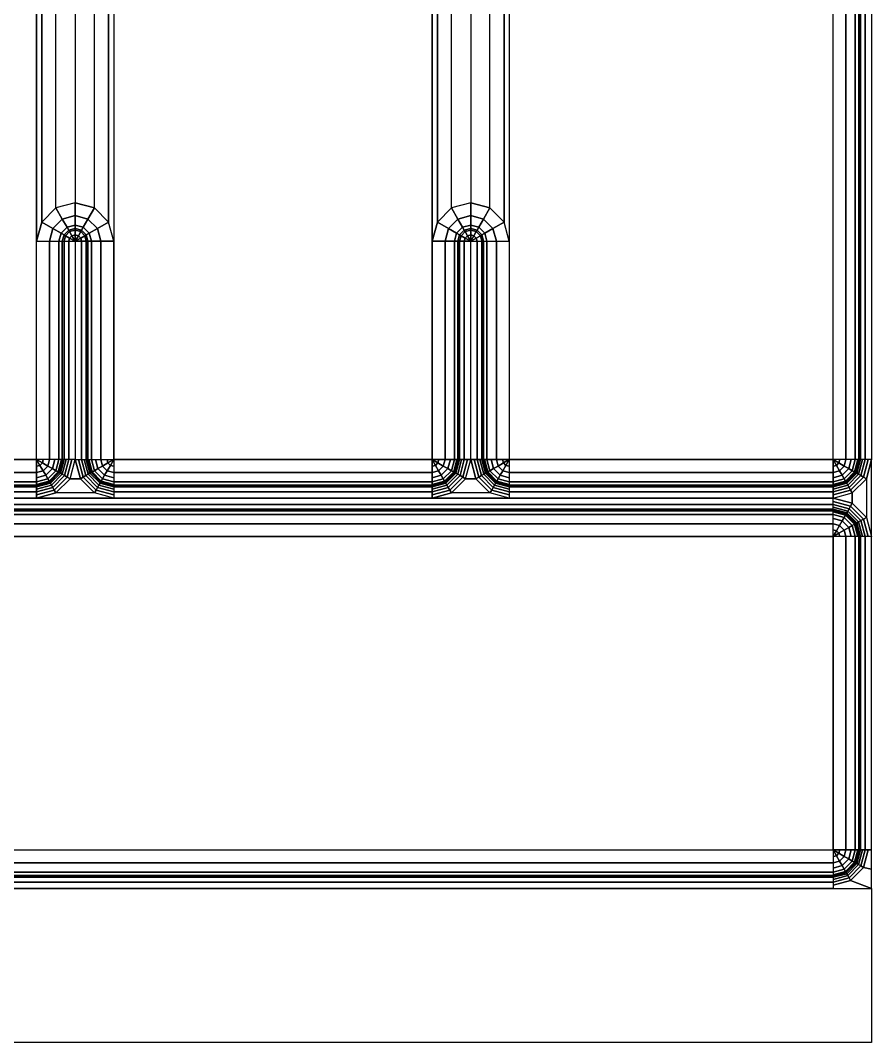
# Model space of a CAD drawing. Extents: x 0 to 315, y -450 to 0.
# Drawn here: x 149.3 to 315, y -450 to -251 of the extents above; entities that cross this region are included whole.
import ezdxf

# ---------------------------------------------------------------- set-up
doc = ezdxf.new("R2010")
doc.units = 0
doc.layers.add('BRANCO', color=7, linetype='CONTINUOUS')

msp = doc.modelspace()

# ---------------------------------------------------------------- linework, layer by layer
at = {"layer": 'BRANCO'}
for points in [[(90.5, -336.5), (152.5, -336.5), (152.5, -37.5), (90.5, -37.5)], [(167.5, -336.5), (229.5, -336.5), (229.5, -37.5), (167.5, -37.5)], [(244.5, -336.5), (307.53, -336.5), (307.53, -37.5), (244.5, -37.5)], [(310.03, -37.5, 0.67), (310.03, -336.5, 0.67), (307.53, -336.5), (307.53, -37.5)], [(311.86, -37.5, 2.5), (311.86, -336.5, 2.5), (310.03, -336.5, 0.67), (310.03, -37.5, 0.67)], [(312.53, -37.5, 5), (312.53, -336.5, 5), (311.86, -336.5, 2.5), (311.86, -37.5, 2.5)], [(312.53, -37.5, 42.5), (312.53, -336.5, 42.5), (312.53, -336.5, 5), (312.53, -37.5, 5)], [(312.87, -37.5, 43.75), (312.87, -336.5, 43.75), (312.53, -336.5, 42.5), (312.53, -37.5, 42.5)], [(313.78, -37.5, 44.67), (313.78, -336.5, 44.67), (312.87, -336.5, 43.75), (312.87, -37.5, 43.75)], [(315.03, -37.5, 45), (315.03, -336.5, 45), (313.78, -336.5, 44.67), (313.78, -37.5, 44.67)], [(152.5, -294), (153.51, -290.25), (153.51, -242.75), (152.5, -239)], [(167.5, -294), (166.5, -290.25), (166.5, -242.75), (167.5, -239)], [(229.5, -294), (230.51, -290.25), (230.51, -242.75), (229.5, -239)], [(244.5, -294), (243.5, -290.25), (243.5, -242.75), (244.5, -239)], [(153.51, -290.25), (156.25, -287.5), (156.25, -245.49), (153.51, -242.75)], [(166.5, -290.25), (163.75, -287.5), (163.75, -245.49), (166.5, -242.75)], [(230.51, -290.25), (233.25, -287.5), (233.25, -245.49), (230.51, -242.75)], [(243.5, -290.25), (240.75, -287.5), (240.75, -245.49), (243.5, -242.75)], [(156.25, -245.49), (160, -246.5), (160, -286.5), (156.25, -287.5)], [(163.75, -245.49), (160, -246.5), (160, -286.5), (163.75, -287.5)], [(233.25, -245.49), (237, -246.5), (237, -286.5), (233.25, -287.5)], [(240.75, -245.49), (237, -246.5), (237, -286.5), (240.75, -287.5)], [(160, -286.5), (156.25, -287.5), (157.5, -289.66, 0.67), (160, -289, 0.67)], [(163.75, -287.5), (160, -286.5), (160, -289, 0.67), (162.5, -289.66, 0.67)], [(237, -286.5), (233.25, -287.5), (234.5, -289.66, 0.67), (237, -289, 0.67)], [(240.75, -287.5), (237, -286.5), (237, -289, 0.67), (239.5, -289.66, 0.67)], [(156.25, -287.5), (153.51, -290.25), (155.67, -291.5, 0.67), (157.5, -289.66, 0.67)], [(166.5, -290.25), (163.75, -287.5), (162.5, -289.66, 0.67), (164.33, -291.5, 0.67)], [(233.25, -287.5), (230.51, -290.25), (232.67, -291.5, 0.67), (234.5, -289.66, 0.67)], [(243.5, -290.25), (240.75, -287.5), (239.5, -289.66, 0.67), (241.33, -291.5, 0.67)], [(153.51, -290.25), (152.5, -294), (155, -294, 0.67), (155.67, -291.5, 0.67)], [(157.5, -289.66, 0.67), (155.67, -291.5, 0.67), (157.26, -292.41, 2.5), (158.42, -291.25, 2.5)], [(160, -289, 0.67), (157.5, -289.66, 0.67), (158.42, -291.25, 2.5), (160, -290.83, 2.5)], [(162.5, -289.66, 0.67), (160, -289, 0.67), (160, -290.83, 2.5), (161.59, -291.25, 2.5)], [(164.33, -291.5, 0.67), (162.5, -289.66, 0.67), (161.59, -291.25, 2.5), (162.75, -292.41, 2.5)], [(167.5, -294), (166.5, -290.25), (164.33, -291.5, 0.67), (165, -294, 0.67)], [(230.51, -290.25), (229.5, -294), (232, -294, 0.67), (232.67, -291.5, 0.67)], [(234.5, -289.66, 0.67), (232.67, -291.5, 0.67), (234.26, -292.41, 2.5), (235.42, -291.25, 2.5)], [(237, -289, 0.67), (234.5, -289.66, 0.67), (235.42, -291.25, 2.5), (237, -290.83, 2.5)], [(239.5, -289.66, 0.67), (237, -289, 0.67), (237, -290.83, 2.5), (238.59, -291.25, 2.5)], [(241.33, -291.5, 0.67), (239.5, -289.66, 0.67), (238.59, -291.25, 2.5), (239.75, -292.41, 2.5)], [(244.5, -294), (243.5, -290.25), (241.33, -291.5, 0.67), (242, -294, 0.67)], [(155.67, -291.5, 0.67), (155, -294, 0.67), (156.83, -294, 2.5), (157.26, -292.41, 2.5)], [(157.26, -292.41, 2.5), (156.83, -294, 2.5), (157.5, -294, 5), (157.84, -292.75, 5)], [(158.42, -291.25, 2.5), (157.26, -292.41, 2.5), (157.84, -292.75, 5), (158.75, -291.83, 5)], [(158.75, -291.83, 42.5), (157.84, -292.75, 42.5), (158.13, -292.91, 43.75), (158.92, -292.12, 43.75)], [(158.75, -291.83, 5), (157.84, -292.75, 5), (157.84, -292.75, 42.5), (158.75, -291.83, 42.5)], [(158.92, -292.12, 43.75), (158.13, -292.91, 43.75), (158.92, -293.37, 44.67), (159.38, -292.91, 44.67)], [(160, -290.83, 2.5), (158.42, -291.25, 2.5), (158.75, -291.83, 5), (160, -291.5, 5)], [(160, -291.5, 5), (158.75, -291.83, 5), (158.75, -291.83, 42.5), (160, -291.5, 42.5)], [(160, -291.5, 42.5), (158.75, -291.83, 42.5), (158.92, -292.12, 43.75), (160, -291.83, 43.75)], [(160, -291.83, 43.75), (158.92, -292.12, 43.75), (159.38, -292.91, 44.67), (160, -292.75, 44.67)], [(161.59, -291.25, 2.5), (160, -290.83, 2.5), (160, -291.5, 5), (161.25, -291.83, 5)], [(161.25, -291.83, 5), (160, -291.5, 5), (160, -291.5, 42.5), (161.25, -291.83, 42.5)], [(161.25, -291.83, 42.5), (160, -291.5, 42.5), (160, -291.83, 43.75), (161.09, -292.12, 43.75)], [(161.09, -292.12, 43.75), (160, -291.83, 43.75), (160, -292.75, 44.67), (160.63, -292.91, 44.67)], [(161.88, -292.91, 43.75), (161.09, -292.12, 43.75), (160.63, -292.91, 44.67), (161.09, -293.37, 44.67)], [(162.17, -292.75, 42.5), (161.25, -291.83, 42.5), (161.09, -292.12, 43.75), (161.88, -292.91, 43.75)], [(162.75, -292.41, 2.5), (161.59, -291.25, 2.5), (161.25, -291.83, 5), (162.17, -292.75, 5)], [(162.17, -292.75, 5), (161.25, -291.83, 5), (161.25, -291.83, 42.5), (162.17, -292.75, 42.5)], [(163.17, -294, 2.5), (162.75, -292.41, 2.5), (162.17, -292.75, 5), (162.5, -294, 5)], [(165, -294, 0.67), (164.33, -291.5, 0.67), (162.75, -292.41, 2.5), (163.17, -294, 2.5)], [(232.67, -291.5, 0.67), (232, -294, 0.67), (233.83, -294, 2.5), (234.26, -292.41, 2.5)], [(234.26, -292.41, 2.5), (233.83, -294, 2.5), (234.5, -294, 5), (234.84, -292.75, 5)], [(235.42, -291.25, 2.5), (234.26, -292.41, 2.5), (234.84, -292.75, 5), (235.75, -291.83, 5)], [(235.75, -291.83, 5), (234.84, -292.75, 5), (234.84, -292.75, 42.5), (235.75, -291.83, 42.5)], [(235.75, -291.83, 42.5), (234.84, -292.75, 42.5), (235.13, -292.91, 43.75), (235.92, -292.12, 43.75)], [(235.92, -292.12, 43.75), (235.13, -292.91, 43.75), (235.92, -293.37, 44.67), (236.38, -292.91, 44.67)], [(237, -290.83, 2.5), (235.42, -291.25, 2.5), (235.75, -291.83, 5), (237, -291.5, 5)], [(237, -291.5, 5), (235.75, -291.83, 5), (235.75, -291.83, 42.5), (237, -291.5, 42.5)], [(237, -291.5, 42.5), (235.75, -291.83, 42.5), (235.92, -292.12, 43.75), (237, -291.83, 43.75)], [(237, -291.83, 43.75), (235.92, -292.12, 43.75), (236.38, -292.91, 44.67), (237, -292.75, 44.67)], [(238.59, -291.25, 2.5), (237, -290.83, 2.5), (237, -291.5, 5), (238.25, -291.83, 5)], [(238.25, -291.83, 5), (237, -291.5, 5), (237, -291.5, 42.5), (238.25, -291.83, 42.5)], [(238.25, -291.83, 42.5), (237, -291.5, 42.5), (237, -291.83, 43.75), (238.09, -292.12, 43.75)], [(238.09, -292.12, 43.75), (237, -291.83, 43.75), (237, -292.75, 44.67), (237.63, -292.91, 44.67)], [(238.88, -292.91, 43.75), (238.09, -292.12, 43.75), (237.63, -292.91, 44.67), (238.09, -293.37, 44.67)], [(239.17, -292.75, 42.5), (238.25, -291.83, 42.5), (238.09, -292.12, 43.75), (238.88, -292.91, 43.75)], [(239.75, -292.41, 2.5), (238.59, -291.25, 2.5), (238.25, -291.83, 5), (239.17, -292.75, 5)], [(239.17, -292.75, 5), (238.25, -291.83, 5), (238.25, -291.83, 42.5), (239.17, -292.75, 42.5)], [(240.17, -294, 2.5), (239.75, -292.41, 2.5), (239.17, -292.75, 5), (239.5, -294, 5)], [(242, -294, 0.67), (241.33, -291.5, 0.67), (239.75, -292.41, 2.5), (240.17, -294, 2.5)], [(155, -294, 0.67), (155, -336.5, 0.67), (152.5, -336.5), (152.5, -294)], [(156.83, -294, 2.5), (156.83, -336.5, 2.5), (155, -336.5, 0.67), (155, -294, 0.67)], [(157.5, -294, 5), (157.5, -336.5, 5), (156.83, -336.5, 2.5), (156.83, -294, 2.5)], [(157.84, -292.75, 42.5), (157.5, -294, 42.5), (157.84, -294, 43.75), (158.13, -292.91, 43.75)], [(157.84, -292.75, 5), (157.5, -294, 5), (157.5, -294, 42.5), (157.84, -292.75, 42.5)], [(157.5, -294, 42.5), (157.5, -336.5, 42.5), (157.5, -336.5, 5), (157.5, -294, 5)], [(157.84, -294, 43.75), (157.84, -336.5, 43.75), (157.5, -336.5, 42.5), (157.5, -294, 42.5)], [(158.13, -292.91, 43.75), (157.84, -294, 43.75), (158.75, -294, 44.67), (158.92, -293.37, 44.67)], [(158.75, -294, 44.67), (158.75, -336.5, 44.67), (157.84, -336.5, 43.75), (157.84, -294, 43.75)], [(158.92, -293.37, 44.67), (158.75, -294, 44.67), (160, -294, 45), (158.92, -293.37, 44.67)], [(160, -294, 45), (160, -336.5, 45), (158.75, -336.5, 44.67), (158.75, -294, 44.67)], [(159.38, -292.91, 44.67), (158.92, -293.37, 44.67), (160, -294, 45), (159.38, -292.91, 44.67)], [(160, -292.75, 44.67), (159.38, -292.91, 44.67), (160, -294, 45), (160, -292.75, 44.67)], [(160.63, -292.91, 44.67), (160, -292.75, 44.67), (160, -294, 45), (160.63, -292.91, 44.67)], [(161.09, -293.37, 44.67), (160.63, -292.91, 44.67), (160, -294, 45), (161.09, -293.37, 44.67)], [(161.25, -294, 44.67), (161.09, -293.37, 44.67), (160, -294, 45), (161.25, -294, 44.67)], [(160, -294, 45), (160, -336.5, 45), (161.25, -336.5, 44.67), (161.25, -294, 44.67)], [(162.17, -294, 43.75), (161.88, -292.91, 43.75), (161.09, -293.37, 44.67), (161.25, -294, 44.67)], [(161.25, -294, 44.67), (161.25, -336.5, 44.67), (162.17, -336.5, 43.75), (162.17, -294, 43.75)], [(162.5, -294, 42.5), (162.17, -292.75, 42.5), (161.88, -292.91, 43.75), (162.17, -294, 43.75)], [(162.5, -294, 5), (162.17, -292.75, 5), (162.17, -292.75, 42.5), (162.5, -294, 42.5)], [(162.17, -294, 43.75), (162.17, -336.5, 43.75), (162.5, -336.5, 42.5), (162.5, -294, 42.5)], [(162.5, -294, 42.5), (162.5, -336.5, 42.5), (162.5, -336.5, 5), (162.5, -294, 5)], [(162.5, -294, 5), (162.5, -336.5, 5), (163.17, -336.5, 2.5), (163.17, -294, 2.5)], [(163.17, -294, 2.5), (163.17, -336.5, 2.5), (165, -336.5, 0.67), (165, -294, 0.67)], [(165, -294, 0.67), (165, -336.5, 0.67), (167.5, -336.5), (167.5, -294)], [(229.5, -294), (229.5, -336.5), (232, -336.5, 0.67), (232, -294, 0.67)], [(232, -294, 0.67), (232, -336.5, 0.67), (233.83, -336.5, 2.5), (233.83, -294, 2.5)], [(233.83, -294, 2.5), (233.83, -336.5, 2.5), (234.5, -336.5, 5), (234.5, -294, 5)], [(234.84, -292.75, 5), (234.5, -294, 5), (234.5, -294, 42.5), (234.84, -292.75, 42.5)], [(234.84, -292.75, 42.5), (234.5, -294, 42.5), (234.84, -294, 43.75), (235.13, -292.91, 43.75)], [(234.5, -294, 5), (234.5, -336.5, 5), (234.5, -336.5, 42.5), (234.5, -294, 42.5)], [(234.5, -294, 42.5), (234.5, -336.5, 42.5), (234.84, -336.5, 43.75), (234.84, -294, 43.75)], [(235.13, -292.91, 43.75), (234.84, -294, 43.75), (235.75, -294, 44.67), (235.92, -293.37, 44.67)], [(234.84, -294, 43.75), (234.84, -336.5, 43.75), (235.75, -336.5, 44.67), (235.75, -294, 44.67)], [(235.92, -293.37, 44.67), (235.75, -294, 44.67), (237, -294, 45), (235.92, -293.37, 44.67)], [(235.75, -294, 44.67), (235.75, -336.5, 44.67), (237, -336.5, 45), (237, -294, 45)], [(236.38, -292.91, 44.67), (235.92, -293.37, 44.67), (237, -294, 45), (236.38, -292.91, 44.67)], [(237, -292.75, 44.67), (236.38, -292.91, 44.67), (237, -294, 45), (237, -292.75, 44.67)], [(237.63, -292.91, 44.67), (237, -292.75, 44.67), (237, -294, 45), (237.63, -292.91, 44.67)], [(238.09, -293.37, 44.67), (237.63, -292.91, 44.67), (237, -294, 45), (238.09, -293.37, 44.67)], [(238.25, -294, 44.67), (238.09, -293.37, 44.67), (237, -294, 45), (238.25, -294, 44.67)], [(238.25, -294, 44.67), (238.25, -336.5, 44.67), (237, -336.5, 45), (237, -294, 45)], [(239.17, -294, 43.75), (238.88, -292.91, 43.75), (238.09, -293.37, 44.67), (238.25, -294, 44.67)], [(239.17, -294, 43.75), (239.17, -336.5, 43.75), (238.25, -336.5, 44.67), (238.25, -294, 44.67)], [(239.5, -294, 42.5), (239.17, -292.75, 42.5), (238.88, -292.91, 43.75), (239.17, -294, 43.75)], [(239.5, -294, 5), (239.17, -292.75, 5), (239.17, -292.75, 42.5), (239.5, -294, 42.5)], [(239.5, -294, 42.5), (239.5, -336.5, 42.5), (239.17, -336.5, 43.75), (239.17, -294, 43.75)], [(239.5, -294, 5), (239.5, -336.5, 5), (239.5, -336.5, 42.5), (239.5, -294, 42.5)], [(240.17, -294, 2.5), (240.17, -336.5, 2.5), (239.5, -336.5, 5), (239.5, -294, 5)], [(242, -294, 0.67), (242, -336.5, 0.67), (240.17, -336.5, 2.5), (240.17, -294, 2.5)], [(244.5, -294), (244.5, -336.5), (242, -336.5, 0.67), (242, -294, 0.67)], [(90.5, -339, 0.67), (152.5, -339, 0.67), (152.5, -336.5), (90.5, -336.5)], [(152.5, -336.5), (152.5, -337.79, 0.17), (153.15, -337.62, 0.17), (152.5, -336.5)], [(152.5, -336.5), (153.15, -337.62, 0.17), (153.62, -337.14, 0.17), (152.5, -336.5)], [(152.5, -336.5), (153.62, -337.14, 0.17), (153.8, -336.5, 0.17), (152.5, -336.5)], [(153.15, -337.62, 0.17), (152.5, -337.79, 0.17), (152.5, -339, 0.67), (153.75, -338.66, 0.67)], [(153.62, -337.14, 0.17), (153.15, -337.62, 0.17), (153.75, -338.66, 0.67), (154.67, -337.75, 0.67)], [(153.8, -336.5, 0.17), (153.62, -337.14, 0.17), (154.67, -337.75, 0.67), (155, -336.5, 0.67)], [(154.67, -337.75, 0.67), (153.75, -338.66, 0.67), (154.27, -339.56, 1.46), (155.56, -338.26, 1.46)], [(155.56, -338.26, 1.46), (154.27, -339.56, 1.46), (154.67, -340.25, 2.5), (156.25, -338.66, 2.5)], [(155, -336.5, 0.67), (154.67, -337.75, 0.67), (155.56, -338.26, 1.46), (156.04, -336.5, 1.46)], [(156.04, -336.5, 1.46), (155.56, -338.26, 1.46), (156.25, -338.66, 2.5), (156.83, -336.5, 2.5)], [(156.83, -336.5, 2.5), (156.25, -338.66, 2.5), (156.69, -338.91, 3.71), (157.33, -336.5, 3.71)], [(157.33, -336.5, 3.71), (156.69, -338.91, 3.71), (156.83, -339, 5), (157.5, -336.5, 5)], [(157.5, -336.5, 5), (156.83, -339, 5), (156.83, -339, 42.5), (157.5, -336.5, 42.5)], [(157.5, -336.5, 42.5), (156.83, -339, 42.5), (156.91, -339.04, 43.15), (157.59, -336.5, 43.15)], [(157.59, -336.5, 43.15), (156.91, -339.04, 43.15), (157.12, -339.16, 43.75), (157.84, -336.5, 43.75)], [(157.84, -336.5, 43.75), (157.12, -339.16, 43.75), (157.47, -339.36, 44.27), (158.23, -336.5, 44.27)], [(158.23, -336.5, 44.27), (157.47, -339.36, 44.27), (157.92, -339.62, 44.67), (158.75, -336.5, 44.67)], [(158.75, -336.5, 44.67), (157.92, -339.62, 44.67), (158.44, -339.92, 44.91), (159.36, -336.5, 44.91)], [(159.36, -336.5, 44.91), (158.44, -339.92, 44.91), (159, -340.25, 45), (160, -336.5, 45)], [(161.01, -340.25, 45), (159, -340.25, 45), (160, -336.5, 45), (161.01, -340.25, 45)], [(160.65, -336.5, 44.91), (161.57, -339.92, 44.91), (161.01, -340.25, 45), (160, -336.5, 45)], [(161.25, -336.5, 44.67), (162.09, -339.62, 44.67), (161.57, -339.92, 44.91), (160.65, -336.5, 44.91)], [(161.77, -336.5, 44.27), (162.54, -339.36, 44.27), (162.09, -339.62, 44.67), (161.25, -336.5, 44.67)], [(162.17, -336.5, 43.75), (162.88, -339.16, 43.75), (162.54, -339.36, 44.27), (161.77, -336.5, 44.27)], [(162.42, -336.5, 43.15), (163.1, -339.04, 43.15), (162.88, -339.16, 43.75), (162.17, -336.5, 43.75)], [(162.5, -336.5, 42.5), (163.17, -339, 42.5), (163.1, -339.04, 43.15), (162.42, -336.5, 43.15)], [(162.5, -336.5, 5), (163.17, -339, 5), (163.17, -339, 42.5), (162.5, -336.5, 42.5)], [(162.67, -336.5, 3.71), (163.32, -338.91, 3.71), (163.17, -339, 5), (162.5, -336.5, 5)], [(163.17, -336.5, 2.5), (163.75, -338.66, 2.5), (163.32, -338.91, 3.71), (162.67, -336.5, 3.71)], [(163.97, -336.5, 1.46), (164.44, -338.26, 1.46), (163.75, -338.66, 2.5), (163.17, -336.5, 2.5)], [(164.44, -338.26, 1.46), (165.73, -339.56, 1.46), (165.34, -340.25, 2.5), (163.75, -338.66, 2.5)], [(165, -336.5, 0.67), (165.34, -337.75, 0.67), (164.44, -338.26, 1.46), (163.97, -336.5, 1.46)], [(165.34, -337.75, 0.67), (166.25, -338.66, 0.67), (165.73, -339.56, 1.46), (164.44, -338.26, 1.46)], [(166.21, -336.5, 0.17), (166.38, -337.14, 0.17), (165.34, -337.75, 0.67), (165, -336.5, 0.67)], [(166.38, -337.14, 0.17), (166.86, -337.62, 0.17), (166.25, -338.66, 0.67), (165.34, -337.75, 0.67)], [(167.5, -336.5), (166.38, -337.14, 0.17), (166.21, -336.5, 0.17), (167.5, -336.5)], [(166.86, -337.62, 0.17), (167.5, -337.79, 0.17), (167.5, -339, 0.67), (166.25, -338.66, 0.67)], [(167.5, -336.5), (166.86, -337.62, 0.17), (166.38, -337.14, 0.17), (167.5, -336.5)], [(167.5, -336.5), (167.5, -337.79, 0.17), (166.86, -337.62, 0.17), (167.5, -336.5)], [(167.5, -339, 0.67), (229.5, -339, 0.67), (229.5, -336.5), (167.5, -336.5)], [(229.5, -336.5), (229.5, -337.79, 0.17), (230.15, -337.62, 0.17), (229.5, -336.5)], [(229.5, -336.5), (230.15, -337.62, 0.17), (230.62, -337.14, 0.17), (229.5, -336.5)], [(229.5, -336.5), (230.62, -337.14, 0.17), (230.8, -336.5, 0.17), (229.5, -336.5)], [(230.15, -337.62, 0.17), (229.5, -337.79, 0.17), (229.5, -339, 0.67), (230.75, -338.66, 0.67)], [(230.62, -337.14, 0.17), (230.15, -337.62, 0.17), (230.75, -338.66, 0.67), (231.67, -337.75, 0.67)], [(230.8, -336.5, 0.17), (230.62, -337.14, 0.17), (231.67, -337.75, 0.67), (232, -336.5, 0.67)], [(231.67, -337.75, 0.67), (230.75, -338.66, 0.67), (231.27, -339.56, 1.46), (232.56, -338.26, 1.46)], [(232.56, -338.26, 1.46), (231.27, -339.56, 1.46), (231.67, -340.25, 2.5), (233.25, -338.66, 2.5)], [(232, -336.5, 0.67), (231.67, -337.75, 0.67), (232.56, -338.26, 1.46), (233.04, -336.5, 1.46)], [(233.04, -336.5, 1.46), (232.56, -338.26, 1.46), (233.25, -338.66, 2.5), (233.83, -336.5, 2.5)], [(233.83, -336.5, 2.5), (233.25, -338.66, 2.5), (233.69, -338.91, 3.71), (234.33, -336.5, 3.71)], [(234.33, -336.5, 3.71), (233.69, -338.91, 3.71), (233.83, -339, 5), (234.5, -336.5, 5)], [(234.5, -336.5, 5), (233.83, -339, 5), (233.83, -339, 42.5), (234.5, -336.5, 42.5)], [(234.5, -336.5, 42.5), (233.83, -339, 42.5), (233.91, -339.04, 43.15), (234.59, -336.5, 43.15)], [(234.59, -336.5, 43.15), (233.91, -339.04, 43.15), (234.12, -339.16, 43.75), (234.84, -336.5, 43.75)], [(234.84, -336.5, 43.75), (234.12, -339.16, 43.75), (234.47, -339.36, 44.27), (235.23, -336.5, 44.27)], [(235.23, -336.5, 44.27), (234.47, -339.36, 44.27), (234.92, -339.62, 44.67), (235.75, -336.5, 44.67)], [(235.75, -336.5, 44.67), (234.92, -339.62, 44.67), (235.44, -339.92, 44.91), (236.36, -336.5, 44.91)], [(236.36, -336.5, 44.91), (235.44, -339.92, 44.91), (236, -340.25, 45), (237, -336.5, 45)], [(238.01, -340.25, 45), (236, -340.25, 45), (237, -336.5, 45), (238.01, -340.25, 45)], [(237.65, -336.5, 44.91), (238.57, -339.92, 44.91), (238.01, -340.25, 45), (237, -336.5, 45)], [(238.25, -336.5, 44.67), (239.09, -339.62, 44.67), (238.57, -339.92, 44.91), (237.65, -336.5, 44.91)], [(238.77, -336.5, 44.27), (239.54, -339.36, 44.27), (239.09, -339.62, 44.67), (238.25, -336.5, 44.67)], [(239.17, -336.5, 43.75), (239.88, -339.16, 43.75), (239.54, -339.36, 44.27), (238.77, -336.5, 44.27)], [(239.42, -336.5, 43.15), (240.1, -339.04, 43.15), (239.88, -339.16, 43.75), (239.17, -336.5, 43.75)], [(239.5, -336.5, 42.5), (240.17, -339, 42.5), (240.1, -339.04, 43.15), (239.42, -336.5, 43.15)], [(239.5, -336.5, 5), (240.17, -339, 5), (240.17, -339, 42.5), (239.5, -336.5, 42.5)], [(239.67, -336.5, 3.71), (240.32, -338.91, 3.71), (240.17, -339, 5), (239.5, -336.5, 5)], [(240.17, -336.5, 2.5), (240.75, -338.66, 2.5), (240.32, -338.91, 3.71), (239.67, -336.5, 3.71)], [(240.97, -336.5, 1.46), (241.44, -338.26, 1.46), (240.75, -338.66, 2.5), (240.17, -336.5, 2.5)], [(241.44, -338.26, 1.46), (242.73, -339.56, 1.46), (242.34, -340.25, 2.5), (240.75, -338.66, 2.5)], [(242, -336.5, 0.67), (242.34, -337.75, 0.67), (241.44, -338.26, 1.46), (240.97, -336.5, 1.46)], [(242.34, -337.75, 0.67), (243.25, -338.66, 0.67), (242.73, -339.56, 1.46), (241.44, -338.26, 1.46)], [(243.21, -336.5, 0.17), (243.38, -337.14, 0.17), (242.34, -337.75, 0.67), (242, -336.5, 0.67)], [(243.38, -337.14, 0.17), (243.86, -337.62, 0.17), (243.25, -338.66, 0.67), (242.34, -337.75, 0.67)], [(244.5, -336.5), (243.38, -337.14, 0.17), (243.21, -336.5, 0.17), (244.5, -336.5)], [(243.86, -337.62, 0.17), (244.5, -337.79, 0.17), (244.5, -339, 0.67), (243.25, -338.66, 0.67)], [(244.5, -336.5), (243.86, -337.62, 0.17), (243.38, -337.14, 0.17), (244.5, -336.5)], [(244.5, -336.5), (244.5, -337.79, 0.17), (243.86, -337.62, 0.17), (244.5, -336.5)], [(244.5, -339, 0.67), (307.53, -339, 0.67), (307.53, -336.5), (244.5, -336.5)], [(307.53, -336.5), (308.18, -337.62, 0.17), (308.65, -337.14, 0.17), (307.53, -336.5)], [(307.53, -336.5), (308.65, -337.14, 0.17), (308.83, -336.5, 0.17), (307.53, -336.5)], [(307.53, -336.5), (307.53, -337.79, 0.17), (308.18, -337.62, 0.17), (307.53, -336.5)], [(308.18, -337.62, 0.17), (307.53, -337.79, 0.17), (307.53, -339, 0.67), (308.78, -338.66, 0.67)], [(308.65, -337.14, 0.17), (308.18, -337.62, 0.17), (308.78, -338.66, 0.67), (309.7, -337.75, 0.67)], [(308.83, -336.5, 0.17), (308.65, -337.14, 0.17), (309.7, -337.75, 0.67), (310.03, -336.5, 0.67)], [(309.7, -337.75, 0.67), (308.78, -338.66, 0.67), (309.3, -339.56, 1.46), (310.59, -338.26, 1.46)], [(310.59, -338.26, 1.46), (309.3, -339.56, 1.46), (309.7, -340.25, 2.5), (311.28, -338.66, 2.5)], [(310.03, -336.5, 0.67), (309.7, -337.75, 0.67), (310.59, -338.26, 1.46), (311.07, -336.5, 1.46)], [(311.07, -336.5, 1.46), (310.59, -338.26, 1.46), (311.28, -338.66, 2.5), (311.86, -336.5, 2.5)], [(311.86, -336.5, 2.5), (311.28, -338.66, 2.5), (311.72, -338.91, 3.71), (312.36, -336.5, 3.71)], [(312.36, -336.5, 3.71), (311.72, -338.91, 3.71), (311.86, -339, 5), (312.53, -336.5, 5)], [(312.53, -336.5, 5), (311.86, -339, 5), (311.86, -339, 42.5), (312.53, -336.5, 42.5)], [(312.53, -336.5, 42.5), (311.86, -339, 42.5), (311.94, -339.04, 43.15), (312.62, -336.5, 43.15)], [(312.62, -336.5, 43.15), (311.94, -339.04, 43.15), (312.15, -339.16, 43.75), (312.87, -336.5, 43.75)], [(312.87, -336.5, 43.75), (312.15, -339.16, 43.75), (312.5, -339.36, 44.27), (313.26, -336.5, 44.27)], [(313.26, -336.5, 44.27), (312.5, -339.36, 44.27), (312.95, -339.62, 44.67), (313.78, -336.5, 44.67)], [(313.78, -336.5, 44.67), (312.95, -339.62, 44.67), (313.47, -339.92, 44.91), (314.39, -336.5, 44.91)], [(314.39, -336.5, 44.91), (313.47, -339.92, 44.91), (314.03, -340.25, 45), (315.03, -336.5, 45)], [(314.03, -347.75, 45), (315.03, -351.5, 45), (315.03, -336.5, 45), (314.03, -340.25, 45)], [(90.5, -340.83, 2.5), (152.5, -340.83, 2.5), (152.5, -339, 0.67), (90.5, -339, 0.67)], [(153.75, -338.66, 0.67), (152.5, -339, 0.67), (152.5, -340.03, 1.46), (154.27, -339.56, 1.46)], [(154.27, -339.56, 1.46), (152.5, -340.03, 1.46), (152.5, -340.83, 2.5), (154.67, -340.25, 2.5)], [(154.67, -340.25, 2.5), (152.5, -340.83, 2.5), (152.5, -341.32, 3.71), (154.92, -340.68, 3.71)], [(156.25, -338.66, 2.5), (154.67, -340.25, 2.5), (154.92, -340.68, 3.71), (156.69, -338.91, 3.71)], [(156.69, -338.91, 3.71), (154.92, -340.68, 3.71), (155, -340.83, 5), (156.83, -339, 5)], [(156.83, -339, 5), (155, -340.83, 5), (155, -340.83, 42.5), (156.83, -339, 42.5)], [(156.83, -339, 42.5), (155, -340.83, 42.5), (155.05, -340.9, 43.15), (156.91, -339.04, 43.15)], [(156.91, -339.04, 43.15), (155.05, -340.9, 43.15), (155.17, -341.12, 43.75), (157.12, -339.16, 43.75)], [(157.12, -339.16, 43.75), (155.17, -341.12, 43.75), (155.37, -341.46, 44.27), (157.47, -339.36, 44.27)], [(157.47, -339.36, 44.27), (155.37, -341.46, 44.27), (155.63, -341.91, 44.67), (157.92, -339.62, 44.67)], [(157.92, -339.62, 44.67), (155.63, -341.91, 44.67), (155.93, -342.43, 44.91), (158.44, -339.92, 44.91)], [(158.44, -339.92, 44.91), (155.93, -342.43, 44.91), (156.25, -342.99, 45), (159, -340.25, 45)], [(163.75, -342.99, 45), (156.25, -342.99, 45), (159, -340.25, 45), (161.01, -340.25, 45)], [(161.57, -339.92, 44.91), (164.08, -342.43, 44.91), (163.75, -342.99, 45), (161.01, -340.25, 45)], [(162.09, -339.62, 44.67), (164.38, -341.91, 44.67), (164.08, -342.43, 44.91), (161.57, -339.92, 44.91)], [(162.54, -339.36, 44.27), (164.64, -341.46, 44.27), (164.38, -341.91, 44.67), (162.09, -339.62, 44.67)], [(162.88, -339.16, 43.75), (164.84, -341.12, 43.75), (164.64, -341.46, 44.27), (162.54, -339.36, 44.27)], [(163.1, -339.04, 43.15), (164.96, -340.9, 43.15), (164.84, -341.12, 43.75), (162.88, -339.16, 43.75)], [(163.17, -339, 42.5), (165, -340.83, 42.5), (164.96, -340.9, 43.15), (163.1, -339.04, 43.15)], [(163.32, -338.91, 3.71), (165.09, -340.68, 3.71), (165, -340.83, 5), (163.17, -339, 5)], [(163.17, -339, 5), (165, -340.83, 5), (165, -340.83, 42.5), (163.17, -339, 42.5)], [(163.75, -338.66, 2.5), (165.34, -340.25, 2.5), (165.09, -340.68, 3.71), (163.32, -338.91, 3.71)], [(165.34, -340.25, 2.5), (167.5, -340.83, 2.5), (167.5, -341.32, 3.71), (165.09, -340.68, 3.71)], [(165.73, -339.56, 1.46), (167.5, -340.03, 1.46), (167.5, -340.83, 2.5), (165.34, -340.25, 2.5)], [(166.25, -338.66, 0.67), (167.5, -339, 0.67), (167.5, -340.03, 1.46), (165.73, -339.56, 1.46)], [(167.5, -340.83, 2.5), (229.5, -340.83, 2.5), (229.5, -339, 0.67), (167.5, -339, 0.67)], [(230.75, -338.66, 0.67), (229.5, -339, 0.67), (229.5, -340.03, 1.46), (231.27, -339.56, 1.46)], [(231.27, -339.56, 1.46), (229.5, -340.03, 1.46), (229.5, -340.83, 2.5), (231.67, -340.25, 2.5)], [(231.67, -340.25, 2.5), (229.5, -340.83, 2.5), (229.5, -341.32, 3.71), (231.92, -340.68, 3.71)], [(233.25, -338.66, 2.5), (231.67, -340.25, 2.5), (231.92, -340.68, 3.71), (233.69, -338.91, 3.71)], [(233.69, -338.91, 3.71), (231.92, -340.68, 3.71), (232, -340.83, 5), (233.83, -339, 5)], [(233.83, -339, 5), (232, -340.83, 5), (232, -340.83, 42.5), (233.83, -339, 42.5)], [(233.83, -339, 42.5), (232, -340.83, 42.5), (232.05, -340.9, 43.15), (233.91, -339.04, 43.15)], [(233.91, -339.04, 43.15), (232.05, -340.9, 43.15), (232.17, -341.12, 43.75), (234.12, -339.16, 43.75)], [(234.12, -339.16, 43.75), (232.17, -341.12, 43.75), (232.37, -341.46, 44.27), (234.47, -339.36, 44.27)], [(234.47, -339.36, 44.27), (232.37, -341.46, 44.27), (232.63, -341.91, 44.67), (234.92, -339.62, 44.67)], [(234.92, -339.62, 44.67), (232.63, -341.91, 44.67), (232.93, -342.43, 44.91), (235.44, -339.92, 44.91)], [(235.44, -339.92, 44.91), (232.93, -342.43, 44.91), (233.25, -342.99, 45), (236, -340.25, 45)], [(240.75, -342.99, 45), (233.25, -342.99, 45), (236, -340.25, 45), (238.01, -340.25, 45)], [(238.57, -339.92, 44.91), (241.08, -342.43, 44.91), (240.75, -342.99, 45), (238.01, -340.25, 45)], [(239.09, -339.62, 44.67), (241.38, -341.91, 44.67), (241.08, -342.43, 44.91), (238.57, -339.92, 44.91)], [(239.54, -339.36, 44.27), (241.64, -341.46, 44.27), (241.38, -341.91, 44.67), (239.09, -339.62, 44.67)], [(239.88, -339.16, 43.75), (241.84, -341.12, 43.75), (241.64, -341.46, 44.27), (239.54, -339.36, 44.27)], [(240.1, -339.04, 43.15), (241.96, -340.9, 43.15), (241.84, -341.12, 43.75), (239.88, -339.16, 43.75)], [(240.17, -339, 42.5), (242, -340.83, 42.5), (241.96, -340.9, 43.15), (240.1, -339.04, 43.15)], [(240.32, -338.91, 3.71), (242.09, -340.68, 3.71), (242, -340.83, 5), (240.17, -339, 5)], [(240.17, -339, 5), (242, -340.83, 5), (242, -340.83, 42.5), (240.17, -339, 42.5)], [(240.75, -338.66, 2.5), (242.34, -340.25, 2.5), (242.09, -340.68, 3.71), (240.32, -338.91, 3.71)], [(242.34, -340.25, 2.5), (244.5, -340.83, 2.5), (244.5, -341.32, 3.71), (242.09, -340.68, 3.71)], [(242.73, -339.56, 1.46), (244.5, -340.03, 1.46), (244.5, -340.83, 2.5), (242.34, -340.25, 2.5)], [(243.25, -338.66, 0.67), (244.5, -339, 0.67), (244.5, -340.03, 1.46), (242.73, -339.56, 1.46)], [(244.5, -340.83, 2.5), (307.53, -340.83, 2.5), (307.53, -339, 0.67), (244.5, -339, 0.67)], [(308.78, -338.66, 0.67), (307.53, -339, 0.67), (307.53, -340.03, 1.46), (309.3, -339.56, 1.46)], [(309.3, -339.56, 1.46), (307.53, -340.03, 1.46), (307.53, -340.83, 2.5), (309.7, -340.25, 2.5)], [(309.7, -340.25, 2.5), (307.53, -340.83, 2.5), (307.53, -341.32, 3.71), (309.95, -340.68, 3.71)], [(311.28, -338.66, 2.5), (309.7, -340.25, 2.5), (309.95, -340.68, 3.71), (311.72, -338.91, 3.71)], [(311.72, -338.91, 3.71), (309.95, -340.68, 3.71), (310.03, -340.83, 5), (311.86, -339, 5)], [(311.86, -339, 5), (310.03, -340.83, 5), (310.03, -340.83, 42.5), (311.86, -339, 42.5)], [(311.86, -339, 42.5), (310.03, -340.83, 42.5), (310.08, -340.9, 43.15), (311.94, -339.04, 43.15)], [(311.94, -339.04, 43.15), (310.08, -340.9, 43.15), (310.2, -341.12, 43.75), (312.15, -339.16, 43.75)], [(312.15, -339.16, 43.75), (310.2, -341.12, 43.75), (310.4, -341.46, 44.27), (312.5, -339.36, 44.27)], [(312.5, -339.36, 44.27), (310.4, -341.46, 44.27), (310.66, -341.91, 44.67), (312.95, -339.62, 44.67)], [(312.95, -339.62, 44.67), (310.66, -341.91, 44.67), (310.96, -342.43, 44.91), (313.47, -339.92, 44.91)], [(313.47, -339.92, 44.91), (310.96, -342.43, 44.91), (311.28, -342.99, 45), (314.03, -340.25, 45)], [(314.03, -340.25, 45), (314.03, -347.75, 45), (311.28, -345, 45), (311.28, -342.99, 45)], [(90.5, -341.5, 5), (152.5, -341.5, 5), (152.5, -340.83, 2.5), (90.5, -340.83, 2.5)], [(90.5, -341.5, 42.5), (152.5, -341.5, 42.5), (152.5, -341.5, 5), (90.5, -341.5, 5)], [(90.5, -341.83, 43.75), (152.5, -341.83, 43.75), (152.5, -341.5, 42.5), (90.5, -341.5, 42.5)], [(90.5, -342.75, 44.67), (152.5, -342.75, 44.67), (152.5, -341.83, 43.75), (90.5, -341.83, 43.75)], [(154.92, -340.68, 3.71), (152.5, -341.32, 3.71), (152.5, -341.5, 5), (155, -340.83, 5)], [(155, -340.83, 5), (152.5, -341.5, 5), (152.5, -341.5, 42.5), (155, -340.83, 42.5)], [(155, -340.83, 42.5), (152.5, -341.5, 42.5), (152.5, -341.58, 43.15), (155.05, -340.9, 43.15)], [(155.05, -340.9, 43.15), (152.5, -341.58, 43.15), (152.5, -341.83, 43.75), (155.17, -341.12, 43.75)], [(155.17, -341.12, 43.75), (152.5, -341.83, 43.75), (152.5, -342.23, 44.27), (155.37, -341.46, 44.27)], [(155.37, -341.46, 44.27), (152.5, -342.23, 44.27), (152.5, -342.75, 44.67), (155.63, -341.91, 44.67)], [(155.63, -341.91, 44.67), (152.5, -342.75, 44.67), (152.5, -343.35, 44.91), (155.93, -342.43, 44.91)], [(164.38, -341.91, 44.67), (167.5, -342.75, 44.67), (167.5, -343.35, 44.91), (164.08, -342.43, 44.91)], [(164.64, -341.46, 44.27), (167.5, -342.23, 44.27), (167.5, -342.75, 44.67), (164.38, -341.91, 44.67)], [(164.84, -341.12, 43.75), (167.5, -341.83, 43.75), (167.5, -342.23, 44.27), (164.64, -341.46, 44.27)], [(164.96, -340.9, 43.15), (167.5, -341.58, 43.15), (167.5, -341.83, 43.75), (164.84, -341.12, 43.75)], [(165, -340.83, 42.5), (167.5, -341.5, 42.5), (167.5, -341.58, 43.15), (164.96, -340.9, 43.15)], [(165.09, -340.68, 3.71), (167.5, -341.32, 3.71), (167.5, -341.5, 5), (165, -340.83, 5)], [(165, -340.83, 5), (167.5, -341.5, 5), (167.5, -341.5, 42.5), (165, -340.83, 42.5)], [(167.5, -341.5, 5), (229.5, -341.5, 5), (229.5, -340.83, 2.5), (167.5, -340.83, 2.5)], [(167.5, -341.5, 42.5), (229.5, -341.5, 42.5), (229.5, -341.5, 5), (167.5, -341.5, 5)], [(167.5, -341.83, 43.75), (229.5, -341.83, 43.75), (229.5, -341.5, 42.5), (167.5, -341.5, 42.5)], [(167.5, -342.75, 44.67), (229.5, -342.75, 44.67), (229.5, -341.83, 43.75), (167.5, -341.83, 43.75)], [(231.92, -340.68, 3.71), (229.5, -341.32, 3.71), (229.5, -341.5, 5), (232, -340.83, 5)], [(232, -340.83, 5), (229.5, -341.5, 5), (229.5, -341.5, 42.5), (232, -340.83, 42.5)], [(232, -340.83, 42.5), (229.5, -341.5, 42.5), (229.5, -341.58, 43.15), (232.05, -340.9, 43.15)], [(232.05, -340.9, 43.15), (229.5, -341.58, 43.15), (229.5, -341.83, 43.75), (232.17, -341.12, 43.75)], [(232.17, -341.12, 43.75), (229.5, -341.83, 43.75), (229.5, -342.23, 44.27), (232.37, -341.46, 44.27)], [(232.37, -341.46, 44.27), (229.5, -342.23, 44.27), (229.5, -342.75, 44.67), (232.63, -341.91, 44.67)], [(232.63, -341.91, 44.67), (229.5, -342.75, 44.67), (229.5, -343.35, 44.91), (232.93, -342.43, 44.91)], [(241.38, -341.91, 44.67), (244.5, -342.75, 44.67), (244.5, -343.35, 44.91), (241.08, -342.43, 44.91)], [(241.64, -341.46, 44.27), (244.5, -342.23, 44.27), (244.5, -342.75, 44.67), (241.38, -341.91, 44.67)], [(241.84, -341.12, 43.75), (244.5, -341.83, 43.75), (244.5, -342.23, 44.27), (241.64, -341.46, 44.27)], [(241.96, -340.9, 43.15), (244.5, -341.58, 43.15), (244.5, -341.83, 43.75), (241.84, -341.12, 43.75)], [(242, -340.83, 42.5), (244.5, -341.5, 42.5), (244.5, -341.58, 43.15), (241.96, -340.9, 43.15)], [(242.09, -340.68, 3.71), (244.5, -341.32, 3.71), (244.5, -341.5, 5), (242, -340.83, 5)], [(242, -340.83, 5), (244.5, -341.5, 5), (244.5, -341.5, 42.5), (242, -340.83, 42.5)], [(244.5, -341.5, 5), (307.53, -341.5, 5), (307.53, -340.83, 2.5), (244.5, -340.83, 2.5)], [(244.5, -341.5, 42.5), (307.53, -341.5, 42.5), (307.53, -341.5, 5), (244.5, -341.5, 5)], [(244.5, -341.83, 43.75), (307.53, -341.83, 43.75), (307.53, -341.5, 42.5), (244.5, -341.5, 42.5)], [(244.5, -342.75, 44.67), (307.53, -342.75, 44.67), (307.53, -341.83, 43.75), (244.5, -341.83, 43.75)], [(309.95, -340.68, 3.71), (307.53, -341.32, 3.71), (307.53, -341.5, 5), (310.03, -340.83, 5)], [(310.03, -340.83, 5), (307.53, -341.5, 5), (307.53, -341.5, 42.5), (310.03, -340.83, 42.5)], [(310.03, -340.83, 42.5), (307.53, -341.5, 42.5), (307.53, -341.58, 43.15), (310.08, -340.9, 43.15)], [(310.08, -340.9, 43.15), (307.53, -341.58, 43.15), (307.53, -341.83, 43.75), (310.2, -341.12, 43.75)], [(310.2, -341.12, 43.75), (307.53, -341.83, 43.75), (307.53, -342.23, 44.27), (310.4, -341.46, 44.27)], [(310.4, -341.46, 44.27), (307.53, -342.23, 44.27), (307.53, -342.75, 44.67), (310.66, -341.91, 44.67)], [(310.66, -341.91, 44.67), (307.53, -342.75, 44.67), (307.53, -343.35, 44.91), (310.96, -342.43, 44.91)], [(90.5, -344, 45), (152.5, -344, 45), (152.5, -342.75, 44.67), (90.5, -342.75, 44.67)], [(307.53, -344, 45), (90.5, -344, 45), (90.5, -345.25, 44.67), (307.53, -345.25, 44.67)], [(155.93, -342.43, 44.91), (152.5, -343.35, 44.91), (152.5, -344, 45), (156.25, -342.99, 45)], [(156.25, -342.99, 45), (152.5, -344, 45), (167.5, -344, 45), (163.75, -342.99, 45)], [(164.08, -342.43, 44.91), (167.5, -343.35, 44.91), (167.5, -344, 45), (163.75, -342.99, 45)], [(167.5, -344, 45), (229.5, -344, 45), (229.5, -342.75, 44.67), (167.5, -342.75, 44.67)], [(232.93, -342.43, 44.91), (229.5, -343.35, 44.91), (229.5, -344, 45), (233.25, -342.99, 45)], [(233.25, -342.99, 45), (229.5, -344, 45), (244.5, -344, 45), (240.75, -342.99, 45)], [(241.08, -342.43, 44.91), (244.5, -343.35, 44.91), (244.5, -344, 45), (240.75, -342.99, 45)], [(244.5, -344, 45), (307.53, -344, 45), (307.53, -342.75, 44.67), (244.5, -342.75, 44.67)], [(310.96, -342.43, 44.91), (307.53, -343.35, 44.91), (307.53, -344, 45), (311.28, -342.99, 45)], [(311.28, -342.99, 45), (311.28, -345, 45), (307.53, -344, 45), (311.28, -342.99, 45)], [(310.96, -345.56, 44.91), (307.53, -344.64, 44.91), (307.53, -344, 45), (311.28, -345, 45)], [(307.53, -345.25, 44.67), (90.5, -345.25, 44.67), (90.5, -346.16, 43.75), (307.53, -346.16, 43.75)], [(307.53, -346.16, 43.75), (90.5, -346.16, 43.75), (90.5, -346.5, 42.5), (307.53, -346.5, 42.5)], [(310.66, -346.08, 44.67), (307.53, -345.25, 44.67), (307.53, -344.64, 44.91), (310.96, -345.56, 44.91)], [(310.4, -346.53, 44.27), (307.53, -345.76, 44.27), (307.53, -345.25, 44.67), (310.66, -346.08, 44.67)], [(310.2, -346.87, 43.75), (307.53, -346.16, 43.75), (307.53, -345.76, 44.27), (310.4, -346.53, 44.27)], [(310.08, -347.09, 43.15), (307.53, -346.41, 43.15), (307.53, -346.16, 43.75), (310.2, -346.87, 43.75)], [(312.5, -348.63, 44.27), (310.4, -346.53, 44.27), (310.66, -346.08, 44.67), (312.95, -348.37, 44.67)], [(312.95, -348.37, 44.67), (310.66, -346.08, 44.67), (310.96, -345.56, 44.91), (313.47, -348.07, 44.91)], [(313.47, -348.07, 44.91), (310.96, -345.56, 44.91), (311.28, -345, 45), (314.03, -347.75, 45)], [(307.53, -346.5, 5), (90.5, -346.5, 5), (90.5, -347.16, 2.5), (307.53, -347.16, 2.5)], [(307.53, -346.5, 42.5), (90.5, -346.5, 42.5), (90.5, -346.5, 5), (307.53, -346.5, 5)], [(307.53, -347.16, 2.5), (90.5, -347.16, 2.5), (90.5, -349, 0.67), (307.53, -349, 0.67)], [(310.03, -347.16, 42.5), (307.53, -346.5, 42.5), (307.53, -346.41, 43.15), (310.08, -347.09, 43.15)], [(310.03, -347.16, 5), (307.53, -346.5, 5), (307.53, -346.5, 42.5), (310.03, -347.16, 42.5)], [(309.95, -347.31, 3.71), (307.53, -346.67, 3.71), (307.53, -346.5, 5), (310.03, -347.16, 5)], [(309.7, -347.75, 2.5), (307.53, -347.16, 2.5), (307.53, -346.67, 3.71), (309.95, -347.31, 3.71)], [(309.3, -348.43, 1.46), (307.53, -347.96, 1.46), (307.53, -347.16, 2.5), (309.7, -347.75, 2.5)], [(308.78, -349.33, 0.67), (307.53, -349, 0.67), (307.53, -347.96, 1.46), (309.3, -348.43, 1.46)], [(310.59, -349.73, 1.46), (309.3, -348.43, 1.46), (309.7, -347.75, 2.5), (311.28, -349.33, 2.5)], [(311.28, -349.33, 2.5), (309.7, -347.75, 2.5), (309.95, -347.31, 3.71), (311.72, -349.08, 3.71)], [(311.72, -349.08, 3.71), (309.95, -347.31, 3.71), (310.03, -347.16, 5), (311.86, -349, 5)], [(311.86, -349, 42.5), (310.03, -347.16, 42.5), (310.08, -347.09, 43.15), (311.94, -348.95, 43.15)], [(311.86, -349, 5), (310.03, -347.16, 5), (310.03, -347.16, 42.5), (311.86, -349, 42.5)], [(311.94, -348.95, 43.15), (310.08, -347.09, 43.15), (310.2, -346.87, 43.75), (312.15, -348.83, 43.75)], [(312.15, -348.83, 43.75), (310.2, -346.87, 43.75), (310.4, -346.53, 44.27), (312.5, -348.63, 44.27)], [(313.78, -351.5, 44.67), (312.95, -348.37, 44.67), (313.47, -348.07, 44.91), (314.39, -351.5, 44.91)], [(314.39, -351.5, 44.91), (313.47, -348.07, 44.91), (314.03, -347.75, 45), (315.03, -351.5, 45)], [(307.53, -349, 0.67), (90.5, -349, 0.67), (90.5, -351.5), (307.53, -351.5)], [(308.18, -350.37, 0.17), (307.53, -350.2, 0.17), (307.53, -349, 0.67), (308.78, -349.33, 0.67)], [(307.53, -351.5), (307.53, -350.2, 0.17), (308.18, -350.37, 0.17), (307.53, -351.5)], [(308.65, -350.85, 0.17), (308.18, -350.37, 0.17), (308.78, -349.33, 0.67), (309.7, -350.25, 0.67)], [(309.7, -350.25, 0.67), (308.78, -349.33, 0.67), (309.3, -348.43, 1.46), (310.59, -349.73, 1.46)], [(310.03, -351.5, 0.67), (309.7, -350.25, 0.67), (310.59, -349.73, 1.46), (311.07, -351.5, 1.46)], [(311.07, -351.5, 1.46), (310.59, -349.73, 1.46), (311.28, -349.33, 2.5), (311.86, -351.5, 2.5)], [(311.86, -351.5, 2.5), (311.28, -349.33, 2.5), (311.72, -349.08, 3.71), (312.36, -351.5, 3.71)], [(312.36, -351.5, 3.71), (311.72, -349.08, 3.71), (311.86, -349, 5), (312.53, -351.5, 5)], [(312.53, -351.5, 42.5), (311.86, -349, 42.5), (311.94, -348.95, 43.15), (312.62, -351.5, 43.15)], [(312.53, -351.5, 5), (311.86, -349, 5), (311.86, -349, 42.5), (312.53, -351.5, 42.5)], [(312.62, -351.5, 43.15), (311.94, -348.95, 43.15), (312.15, -348.83, 43.75), (312.87, -351.5, 43.75)], [(312.87, -351.5, 43.75), (312.15, -348.83, 43.75), (312.5, -348.63, 44.27), (313.26, -351.5, 44.27)], [(313.26, -351.5, 44.27), (312.5, -348.63, 44.27), (312.95, -348.37, 44.67), (313.78, -351.5, 44.67)], [(307.53, -412.5), (307.53, -351.5), (90.5, -351.5), (90.5, -412.5)], [(307.53, -351.5), (308.18, -350.37, 0.17), (308.65, -350.85, 0.17), (307.53, -351.5)], [(307.53, -351.5), (308.65, -350.85, 0.17), (308.83, -351.5, 0.17), (307.53, -351.5)], [(310.03, -412.5, 0.67), (310.03, -351.5, 0.67), (307.53, -351.5), (307.53, -412.5)], [(308.83, -351.5, 0.17), (308.65, -350.85, 0.17), (309.7, -350.25, 0.67), (310.03, -351.5, 0.67)], [(311.86, -412.5, 2.5), (311.86, -351.5, 2.5), (310.03, -351.5, 0.67), (310.03, -412.5, 0.67)], [(312.53, -412.5, 5), (312.53, -351.5, 5), (311.86, -351.5, 2.5), (311.86, -412.5, 2.5)], [(312.53, -412.5, 42.5), (312.53, -351.5, 42.5), (312.53, -351.5, 5), (312.53, -412.5, 5)], [(312.87, -412.5, 43.75), (312.87, -351.5, 43.75), (312.53, -351.5, 42.5), (312.53, -412.5, 42.5)], [(313.78, -412.5, 44.67), (313.78, -351.5, 44.67), (312.87, -351.5, 43.75), (312.87, -412.5, 43.75)], [(315.03, -412.5, 45), (315.03, -351.5, 45), (313.78, -351.5, 44.67), (313.78, -412.5, 44.67)], [(307.53, -415, 0.67), (90.5, -415, 0.67), (90.5, -412.5), (307.53, -412.5)], [(307.53, -412.5), (308.65, -413.14, 0.17), (308.83, -412.5, 0.17), (307.53, -412.5)], [(307.53, -412.5), (308.18, -413.62, 0.17), (308.65, -413.14, 0.17), (307.53, -412.5)], [(307.53, -412.5), (307.53, -413.79, 0.17), (308.18, -413.62, 0.17), (307.53, -412.5)], [(308.18, -413.62, 0.17), (307.53, -413.79, 0.17), (307.53, -415, 0.67), (308.78, -414.66, 0.67)], [(308.65, -413.14, 0.17), (308.18, -413.62, 0.17), (308.78, -414.66, 0.67), (309.7, -413.75, 0.67)], [(308.83, -412.5, 0.17), (308.65, -413.14, 0.17), (309.7, -413.75, 0.67), (310.03, -412.5, 0.67)], [(309.7, -413.75, 0.67), (308.78, -414.66, 0.67), (309.3, -415.56, 1.46), (310.59, -414.26, 1.46)], [(310.03, -412.5, 0.67), (309.7, -413.75, 0.67), (310.59, -414.26, 1.46), (311.07, -412.5, 1.46)], [(311.07, -412.5, 1.46), (310.59, -414.26, 1.46), (311.28, -414.66, 2.5), (311.86, -412.5, 2.5)], [(311.86, -412.5, 2.5), (311.28, -414.66, 2.5), (311.72, -414.91, 3.71), (312.36, -412.5, 3.71)], [(312.36, -412.5, 3.71), (311.72, -414.91, 3.71), (311.86, -415, 5), (312.53, -412.5, 5)], [(312.53, -412.5, 5), (311.86, -415, 5), (311.86, -415, 42.5), (312.53, -412.5, 42.5)], [(312.53, -412.5, 42.5), (311.86, -415, 42.5), (311.94, -415.04, 43.15), (312.62, -412.5, 43.15)], [(312.62, -412.5, 43.15), (311.94, -415.04, 43.15), (312.15, -415.16, 43.75), (312.87, -412.5, 43.75)], [(312.87, -412.5, 43.75), (312.15, -415.16, 43.75), (312.5, -415.36, 44.27), (313.26, -412.5, 44.27)], [(313.26, -412.5, 44.27), (312.5, -415.36, 44.27), (312.95, -415.62, 44.67), (313.78, -412.5, 44.67)], [(313.78, -412.5, 44.67), (312.95, -415.62, 44.67), (313.47, -415.92, 44.91), (314.39, -412.5, 44.91)], [(314.38, -412.5, 44.91), (313.46, -415.93, 44.91), (314.99, -416.25, 45), (315.03, -412.5, 45)], [(307.53, -416.83, 2.5), (90.5, -416.83, 2.5), (90.5, -415, 0.67), (307.53, -415, 0.67)], [(308.78, -414.66, 0.67), (307.53, -415, 0.67), (307.53, -416.03, 1.46), (309.3, -415.56, 1.46)], [(309.3, -415.56, 1.46), (307.53, -416.03, 1.46), (307.53, -416.83, 2.5), (309.7, -416.25, 2.5)], [(310.59, -414.26, 1.46), (309.3, -415.56, 1.46), (309.7, -416.25, 2.5), (311.28, -414.66, 2.5)], [(311.28, -414.66, 2.5), (309.7, -416.25, 2.5), (309.95, -416.68, 3.71), (311.72, -414.91, 3.71)], [(311.72, -414.91, 3.71), (309.95, -416.68, 3.71), (310.03, -416.83, 5), (311.86, -415, 5)], [(311.86, -415, 5), (310.03, -416.83, 5), (310.03, -416.83, 42.5), (311.86, -415, 42.5)], [(311.86, -415, 42.5), (310.03, -416.83, 42.5), (310.08, -416.9, 43.15), (311.94, -415.04, 43.15)], [(311.94, -415.04, 43.15), (310.08, -416.9, 43.15), (310.2, -417.12, 43.75), (312.15, -415.16, 43.75)], [(312.15, -415.16, 43.75), (310.2, -417.12, 43.75), (310.4, -417.46, 44.27), (312.5, -415.36, 44.27)], [(312.5, -415.36, 44.27), (310.4, -417.46, 44.27), (310.66, -417.91, 44.67), (312.95, -415.62, 44.67)], [(312.95, -415.62, 44.67), (310.66, -417.91, 44.67), (310.96, -418.43, 44.91), (313.47, -415.92, 44.91)], [(307.53, -417.5, 5), (90.5, -417.5, 5), (90.5, -416.83, 2.5), (307.53, -416.83, 2.5)], [(307.53, -417.83, 43.75), (90.5, -417.83, 43.75), (90.5, -417.5, 42.5), (307.53, -417.5, 42.5)], [(307.53, -417.5, 42.5), (90.5, -417.5, 42.5), (90.5, -417.5, 5), (307.53, -417.5, 5)], [(307.53, -418.75, 44.67), (90.5, -418.75, 44.67), (90.5, -417.83, 43.75), (307.53, -417.83, 43.75)], [(309.7, -416.25, 2.5), (307.53, -416.83, 2.5), (307.53, -417.32, 3.71), (309.95, -416.68, 3.71)], [(309.95, -416.68, 3.71), (307.53, -417.32, 3.71), (307.53, -417.5, 5), (310.03, -416.83, 5)], [(310.03, -416.83, 5), (307.53, -417.5, 5), (307.53, -417.5, 42.5), (310.03, -416.83, 42.5)], [(310.03, -416.83, 42.5), (307.53, -417.5, 42.5), (307.53, -417.58, 43.15), (310.08, -416.9, 43.15)], [(310.08, -416.9, 43.15), (307.53, -417.58, 43.15), (307.53, -417.83, 43.75), (310.2, -417.12, 43.75)], [(310.2, -417.12, 43.75), (307.53, -417.83, 43.75), (307.53, -418.23, 44.27), (310.4, -417.46, 44.27)], [(310.4, -417.46, 44.27), (307.53, -418.23, 44.27), (307.53, -418.75, 44.67), (310.66, -417.91, 44.67)], [(313.46, -415.93, 44.91), (310.95, -418.44, 44.91), (315, -420, 45), (314.99, -416.25, 45)], [(307.53, -420, 45), (90.5, -420, 45), (90.5, -418.75, 44.67), (307.53, -418.75, 44.67)], [(310.66, -417.91, 44.67), (307.53, -418.75, 44.67), (307.53, -419.35, 44.91), (310.96, -418.43, 44.91)], [(310.95, -418.44, 44.91), (307.53, -419.36, 44.91), (307.53, -420, 45), (315, -420, 45)], [(0.05, -420, 45), (315, -420, 45), (315, -450, 45), (0.05, -450, 45)]]:
    msp.add_3dface(points, dxfattribs=at)

doc.saveas('drawing.dxf')
